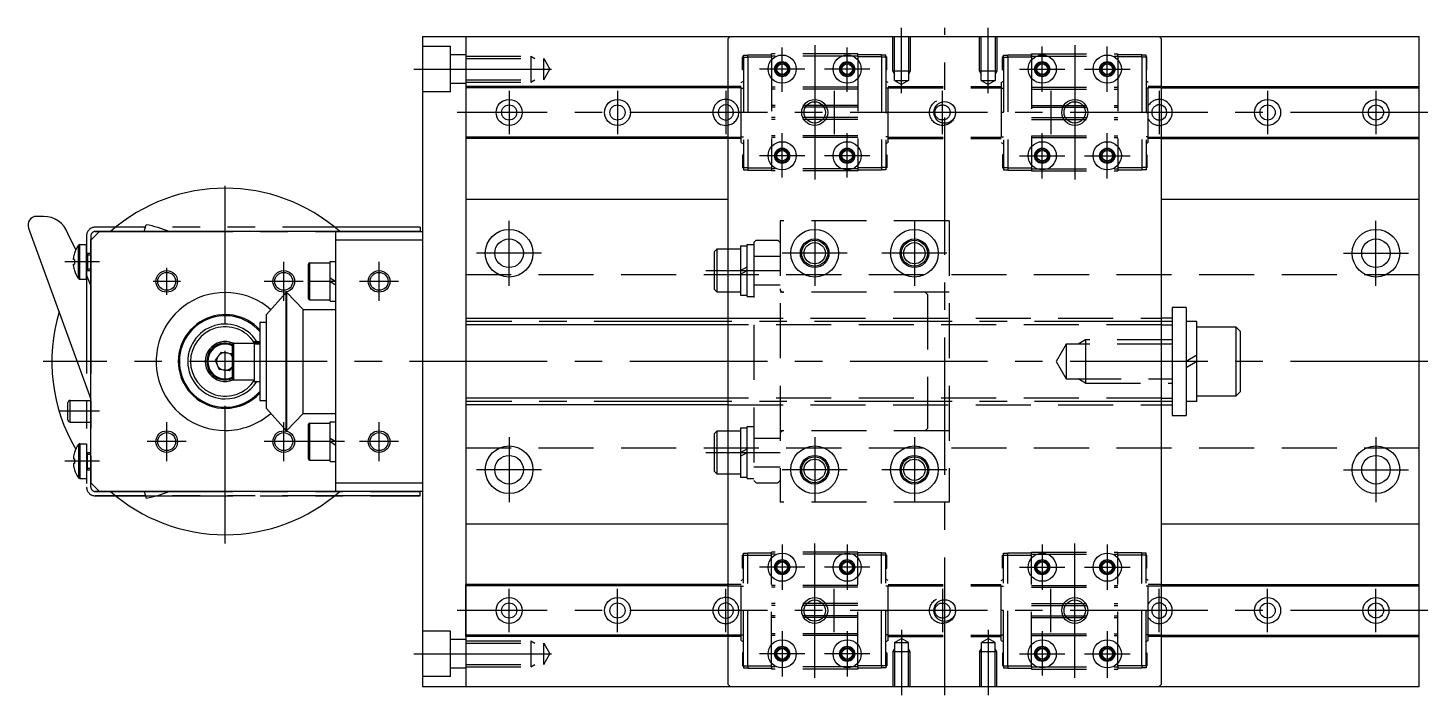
# Model space of a CAD drawing. Extents: x -100 to 423, y -166 to 222.
# Drawn here: x 99.9 to 422.9, y 68.4 to 222.4 of the extents above; entities that cross this region are included whole.
import ezdxf

# ---------------------------------------------------------------- set-up
doc = ezdxf.new("R2010")
doc.units = 0
for name, pattern in [('CENTER', [50.8, 31.75, -6.35, 6.35, -6.35]), ('DASHED', [19.05, 12.7, -6.35]), ('PHANTOM', [63.5, 31.75, -6.35, 6.35, -6.35, 6.35, -6.35])]:
    doc.linetypes.add(name, pattern=pattern)
doc.layers.get('0').update_dxf_attribs({"linetype": 'CONTINUOUS'})
doc.layers.add('CENTER', color=1, linetype='CENTER')

msp = doc.modelspace()

# ---------------------------------------------------------------- linework, layer by layer
at = {"color": 7, "linetype": 'CONTINUOUS'}
for p, q in [((190.85, 220.45), (190.85, 70.45)), ((190.85, 220.45), (420.85, 220.45)), ((200.85, 220.45), (200.85, 70.45)), ((261.35, 219.95), (261.85, 220.45)), ((261.35, 219.95), (261.35, 70.95)), ((361.35, 219.95), (360.85, 220.45)), ((361.35, 70.95), (361.35, 219.95)), ((420.85, 70.45), (420.85, 220.45)), ((261.35, 208.95), (200.85, 208.95)), ((200.85, 208.95), (200.85, 196.95)), ((261.35, 208.65), (200.85, 208.65)), ((361.35, 208.95), (420.85, 208.95)), ((361.35, 208.65), (420.85, 208.65)), ((261.35, 197.25), (200.85, 197.25)), ((361.35, 197.25), (420.85, 197.25)), ((261.35, 196.95), (200.85, 196.95)), ((361.35, 196.95), (420.85, 196.95)), ((200.85, 182.95), (261.35, 182.95)), ((361.35, 182.95), (420.85, 182.95)), ((103.44, 178.95), (101.85, 178.95)), ((99.97, 176.26), (114.35, 136.76)), ((110.86, 171.19), (109.07, 175)), ((116.35, 175.45), (114.35, 173.45)), ((170.85, 175.45), (116.35, 175.45)), ((126.62, 175.45), (127.12, 177.03)), ((170.85, 175.45), (190.85, 175.45)), ((170.85, 173.45), (170.85, 175.45)), ((111.52, 164.59), (111.52, 172.3)), ((111.81, 164.45), (111.81, 172.45)), ((111.81, 172.45), (113.35, 172.45)), ((113.35, 164.45), (113.35, 172.45)), ((114.35, 117.45), (114.35, 173.45)), ((190.85, 173.45), (170.85, 173.45)), ((170.85, 117.45), (170.85, 173.45)), ((190.85, 173.45), (190.85, 117.45)), ((258.25, 170.85), (258.85, 171.45)), ((258.85, 161.45), (258.85, 171.45)), ((258.85, 171.45), (261.35, 171.45)), ((110.33, 168.96), (110.33, 169.31)), ((110.58, 168.96), (110.33, 168.96)), ((110.57, 170.44), (110.58, 170.43)), ((113.55, 170.45), (113.55, 166.45)), ((113.55, 170.45), (114.35, 170.45)), ((164.8, 168.2), (164.8, 159.7)), ((164.8, 168.2), (169.55, 168.2)), ((169.55, 159.35), (169.55, 168.55)), ((169.55, 168.55), (170.85, 168.55)), ((258.25, 162.05), (258.25, 170.85)), ((110.33, 167.58), (110.33, 167.93)), ((110.33, 167.93), (110.58, 167.93)), ((110.58, 166.46), (110.57, 166.45)), ((114.35, 163.02), (113.35, 165.49)), ((113.55, 166.45), (114.35, 166.45)), ((164.55, 159.95), (164.55, 167.95)), ((169.55, 164.76), (170.85, 163.95)), ((111.81, 164.45), (113.35, 164.45)), ((169.55, 163.95), (170.85, 163.14)), ((258.85, 161.45), (258.25, 162.05)), ((159.42, 161.37), (154.91, 156.27)), ((159.42, 129.52), (159.42, 161.37)), ((159.56, 161.37), (159.42, 161.37)), ((159.56, 129.52), (159.56, 161.37)), ((159.56, 161.37), (163.35, 157.45)), ((164.8, 159.7), (169.55, 159.7)), ((169.55, 159.35), (170.85, 159.35)), ((261.35, 161.45), (258.85, 161.45)), ((154.91, 134.63), (154.91, 156.27)), ((163.35, 133.45), (163.35, 157.45)), ((163.35, 157.45), (170.85, 157.45)), ((200.85, 155.45), (261.35, 155.45)), ((363.85, 155.45), (361.35, 155.45)), ((363.85, 157.95), (363.85, 132.95)), ((367.05, 157.95), (363.85, 157.95)), ((363.85, 155.45), (363.85, 135.45)), ((367.05, 157.95), (367.05, 132.95)), ((153.35, 154.45), (153.35, 136.45)), ((154.91, 154.45), (153.35, 154.45)), ((367.05, 154.65), (367.05, 136.25)), ((369.55, 154.65), (367.05, 154.65)), ((369.55, 136.25), (369.55, 154.65)), ((369.55, 153.45), (378.55, 153.45)), ((378.55, 153.45), (378.55, 137.45)), ((378.55, 153.45), (379.55, 152.45)), ((379.55, 152.45), (379.55, 138.45)), ((147.05, 141.45), (147.05, 149.45)), ((147.3, 149.7), (147.3, 141.2)), ((147.3, 149.7), (152.05, 149.7)), ((152.05, 150.05), (152.05, 149.77)), ((152.05, 150.05), (153.35, 150.05)), ((153.35, 149.77), (152.05, 149.77)), ((152.05, 149.48), (152.05, 149.77)), ((152.05, 149.48), (152.05, 140.85)), ((153.35, 149.48), (152.05, 149.48)), ((144.45, 147.63), (143.01, 145.76)), ((143.01, 145.76), (143.92, 143.58)), ((144.45, 147.63), (146.79, 147.32)), ((147.05, 146.68), (146.79, 147.32)), ((369.55, 146.89), (367.05, 145.45)), ((369.55, 145.45), (367.05, 144)), ((146.25, 143.27), (143.92, 143.58)), ((147.05, 144.31), (146.25, 143.27)), ((146.97, 144.2), (147.05, 144.32)), ((147.3, 141.2), (152.05, 141.2)), ((152.05, 140.85), (153.35, 140.85)), ((109.05, 131.95), (109.05, 135.95)), ((109.55, 131.45), (109.55, 136.45)), ((109.55, 136.45), (113.35, 136.45)), ((113.35, 136.45), (114.35, 136.45)), ((153.35, 136.45), (154.91, 136.45)), ((369.55, 136.25), (367.05, 136.25)), ((378.55, 137.45), (369.55, 137.45)), ((379.55, 138.45), (378.55, 137.45)), ((159.42, 129.52), (154.91, 134.63)), ((159.56, 129.52), (163.35, 133.45)), ((163.35, 133.45), (170.85, 133.45)), ((261.35, 135.45), (200.85, 135.45)), ((361.35, 135.45), (363.85, 135.45)), ((363.85, 132.95), (367.05, 132.95)), ((109.55, 131.45), (114.35, 131.45)), ((159.56, 129.52), (159.42, 129.52)), ((164.55, 122.95), (164.55, 130.95)), ((164.8, 131.2), (164.8, 122.7)), ((164.8, 131.2), (169.55, 131.2)), ((169.55, 122.35), (169.55, 131.55)), ((169.55, 131.55), (170.85, 131.55)), ((258.25, 128.85), (258.85, 129.45)), ((258.85, 119.45), (258.85, 129.45)), ((258.85, 129.45), (261.35, 129.45)), ((111.52, 126.3), (111.52, 118.59)), ((111.81, 126.45), (111.81, 118.45)), ((111.81, 126.45), (113.33, 126.45)), ((113.35, 126.45), (113.35, 118.45)), ((169.55, 127.76), (170.85, 126.95)), ((169.55, 126.95), (170.85, 126.14)), ((258.25, 120.05), (258.25, 128.85)), ((110.33, 123.31), (110.33, 122.96)), ((110.33, 122.96), (110.58, 122.96)), ((110.58, 124.43), (110.57, 124.44)), ((113.55, 120.45), (113.55, 124.45)), ((113.55, 124.45), (114.35, 124.45)), ((110.33, 121.93), (110.33, 121.58)), ((110.58, 121.93), (110.33, 121.93)), ((110.57, 120.45), (110.58, 120.46)), ((113.55, 120.45), (114.35, 120.45)), ((164.8, 122.7), (169.55, 122.7)), ((169.55, 122.35), (170.85, 122.35)), ((258.85, 119.45), (258.25, 120.05)), ((111.81, 118.45), (113.34, 118.45)), ((114.35, 117.45), (116.35, 115.45)), ((170.85, 117.45), (190.85, 117.45)), ((170.85, 115.45), (170.85, 117.45)), ((261.35, 119.45), (258.85, 119.45)), ((170.85, 115.45), (116.35, 115.45)), ((126.62, 115.45), (127.12, 113.87)), ((190.85, 115.45), (170.85, 115.45)), ((200.85, 107.95), (261.35, 107.95)), ((361.35, 107.95), (420.85, 107.95)), ((261.35, 93.95), (200.85, 93.95)), ((200.85, 81.95), (200.85, 93.95)), ((361.35, 93.95), (420.85, 93.95)), ((261.35, 93.65), (200.85, 93.65)), ((361.35, 93.65), (420.85, 93.65)), ((261.35, 82.25), (200.85, 82.25)), ((261.35, 81.95), (200.85, 81.95)), ((361.35, 82.25), (420.85, 82.25)), ((361.35, 81.95), (420.85, 81.95)), ((190.85, 70.45), (420.85, 70.45)), ((261.35, 70.95), (261.85, 70.45)), ((361.35, 70.95), (360.85, 70.45))]:
    msp.add_line(p, q, dxfattribs=at)
at = {"color": 3, "linetype": 'DASHED'}
for p, q in [((299.35, 212.45), (299.35, 220.45)), ((299.73, 210.35), (299.73, 220.45)), ((302.97, 220.45), (302.97, 210.35)), ((303.35, 220.45), (303.35, 212.45)), ((319.35, 212.45), (319.35, 220.45)), ((319.73, 210.35), (319.73, 220.45)), ((322.97, 220.45), (322.97, 210.35)), ((323.35, 220.45), (323.35, 212.45)), ((197.35, 218.2), (190.85, 218.2)), ((197.35, 207.7), (197.35, 218.2)), ((291.3, 216.45), (271.4, 216.45)), ((271.4, 215.95), (271.4, 216.45)), ((291.3, 215.95), (291.3, 216.45)), ((331.4, 216.45), (331.4, 189.95)), ((331.4, 216.45), (351.3, 216.45)), ((331.4, 215.95), (331.4, 216.45)), ((351.3, 215.95), (351.3, 216.45)), ((200.85, 216.25), (197.35, 216.25)), ((200.85, 215.95), (215.85, 215.95)), ((200.85, 215.41), (218.85, 215.41)), ((215.85, 215.95), (215.85, 209.95)), ((215.85, 215.95), (216.79, 215.41)), ((218.85, 215.41), (220.27, 212.95)), ((218.85, 210.49), (218.85, 215.41)), ((264.7, 212.75), (264.7, 215.75)), ((264.7, 215.75), (264.9, 215.75)), ((264.9, 216.2), (265.9, 216.2)), ((264.9, 215.7), (264.9, 216.2)), ((264.9, 215.7), (264.9, 190.2)), ((264.9, 215.7), (265.9, 215.7)), ((265.9, 216.25), (271.4, 216.25)), ((265.9, 215.75), (265.9, 216.25)), ((265.9, 215.75), (271.4, 215.75)), ((265.9, 215.75), (265.9, 190.15)), ((271.4, 215.95), (271.4, 189.95)), ((291.3, 215.95), (271.4, 215.95)), ((296.8, 216.25), (291.3, 216.25)), ((291.3, 215.95), (291.3, 189.95)), ((296.8, 215.75), (291.3, 215.75)), ((296.8, 215.75), (296.8, 216.25)), ((297.8, 216.2), (296.8, 216.2)), ((296.8, 215.75), (296.8, 190.15)), ((297.8, 215.7), (296.8, 215.7)), ((297.8, 215.7), (297.8, 216.2)), ((297.8, 215.75), (298, 215.75)), ((297.8, 215.7), (297.8, 190.2)), ((298, 212.75), (298, 215.75)), ((324.7, 212.75), (324.7, 215.75)), ((324.9, 215.75), (324.7, 215.75)), ((324.9, 216.2), (325.9, 216.2)), ((324.9, 215.7), (324.9, 216.2)), ((324.9, 215.7), (324.9, 190.2)), ((324.9, 215.7), (325.9, 215.7)), ((325.9, 215.75), (325.9, 216.25)), ((325.9, 216.25), (331.4, 216.25)), ((325.9, 215.75), (325.9, 190.15)), ((325.9, 215.75), (331.4, 215.75)), ((331.4, 215.95), (351.3, 215.95)), ((356.8, 216.25), (351.3, 216.25)), ((351.3, 215.95), (351.3, 189.95)), ((356.8, 215.75), (351.3, 215.75)), ((356.8, 215.75), (356.8, 216.25)), ((357.8, 216.2), (356.8, 216.2)), ((356.8, 215.75), (356.8, 190.15)), ((357.8, 215.7), (356.8, 215.7)), ((357.8, 215.7), (357.8, 216.2)), ((358, 215.75), (357.8, 215.75)), ((357.8, 215.7), (357.8, 190.2)), ((358, 212.75), (358, 215.75)), ((200.85, 210.49), (218.85, 210.49)), ((215.85, 209.95), (216.79, 210.49)), ((218.85, 210.49), (220.27, 212.95)), ((264.4, 209.88), (264.9, 210.18)), ((264.9, 212.75), (264.7, 212.75)), ((298, 212.75), (297.8, 212.75)), ((298.3, 209.88), (297.8, 210.18)), ((303.35, 212.45), (299.35, 212.45)), ((299.35, 212.45), (299.73, 211.79)), ((299.73, 210.35), (301.35, 209.41)), ((299.73, 210.35), (302.97, 210.35)), ((302.97, 210.35), (301.35, 209.41)), ((303.35, 212.45), (302.97, 211.79)), ((323.35, 212.45), (319.35, 212.45)), ((319.35, 212.45), (319.73, 211.79)), ((319.73, 210.35), (321.35, 209.41)), ((319.73, 210.35), (322.97, 210.35)), ((322.97, 210.35), (321.35, 209.41)), ((323.35, 212.45), (322.97, 211.79)), ((324.4, 209.88), (324.9, 210.18)), ((324.7, 212.75), (324.9, 212.75)), ((357.8, 212.75), (358, 212.75)), ((358.3, 209.88), (357.8, 210.18)), ((197.35, 207.7), (190.85, 207.7)), ((200.85, 209.65), (197.35, 209.65)), ((200.85, 209.95), (215.85, 209.95)), ((264.4, 208.95), (261.35, 208.95)), ((264.4, 208.65), (261.35, 208.65)), ((264.4, 196.02), (264.4, 209.88)), ((264.4, 208.58), (264.9, 208.58)), ((291.3, 208.75), (271.4, 208.75)), ((291.3, 208.35), (271.4, 208.35)), ((298.3, 208.58), (297.8, 208.58)), ((298.3, 196.02), (298.3, 209.88)), ((298.3, 208.95), (324.4, 208.95)), ((298.3, 208.65), (324.4, 208.65)), ((324.4, 209.88), (324.4, 196.02)), ((324.4, 208.58), (324.9, 208.58)), ((331.4, 208.75), (351.3, 208.75)), ((331.4, 208.35), (351.3, 208.35)), ((358.3, 208.58), (357.8, 208.58)), ((358.3, 196.02), (358.3, 209.88)), ((361.35, 208.95), (358.3, 208.95)), ((361.35, 208.65), (358.3, 208.65)), ((291.3, 204.55), (271.4, 204.55)), ((291.3, 204.15), (271.4, 204.15)), ((331.4, 204.55), (351.3, 204.55)), ((331.4, 204.15), (351.3, 204.15)), ((264.9, 202.95), (264.4, 202.95)), ((291.3, 201.75), (271.4, 201.75)), ((291.3, 201.35), (271.4, 201.35)), ((297.8, 202.95), (298.3, 202.95)), ((324.9, 202.95), (324.4, 202.95)), ((331.4, 201.75), (351.3, 201.75)), ((331.4, 201.35), (351.3, 201.35)), ((357.8, 202.95), (358.3, 202.95)), ((261.35, 197.25), (264.4, 197.25)), ((264.4, 197.32), (264.9, 197.32)), ((291.3, 197.55), (271.4, 197.55)), ((291.3, 197.15), (271.4, 197.15)), ((298.3, 197.32), (297.8, 197.32)), ((298.3, 197.25), (324.4, 197.25)), ((324.4, 197.32), (324.9, 197.32)), ((331.4, 197.55), (351.3, 197.55)), ((331.4, 197.15), (351.3, 197.15)), ((358.3, 197.32), (357.8, 197.32)), ((358.3, 197.25), (361.35, 197.25)), ((264.4, 196.95), (261.35, 196.95)), ((264.4, 196.02), (264.9, 195.72)), ((298.3, 196.02), (297.8, 195.72)), ((298.3, 196.95), (324.4, 196.95)), ((324.4, 196.02), (324.9, 195.72)), ((358.3, 196.02), (357.8, 195.72)), ((361.35, 196.95), (358.3, 196.95)), ((264.7, 193.15), (264.7, 190.15)), ((264.7, 193.15), (264.9, 193.15)), ((297.8, 193.15), (298, 193.15)), ((298, 193.15), (298, 190.15)), ((324.7, 193.15), (324.7, 190.15)), ((324.9, 193.15), (324.7, 193.15)), ((358, 193.15), (357.8, 193.15)), ((358, 193.15), (358, 190.15)), ((264.9, 190.15), (264.7, 190.15)), ((264.9, 190.2), (265.9, 190.2)), ((264.9, 190.2), (264.9, 189.7)), ((264.9, 189.7), (265.9, 189.7)), ((265.9, 190.15), (271.4, 190.15)), ((265.9, 190.15), (265.9, 189.65)), ((265.9, 189.65), (271.4, 189.65)), ((291.3, 189.95), (271.4, 189.95)), ((271.4, 189.95), (271.4, 189.45)), ((291.3, 189.45), (271.4, 189.45)), ((296.8, 190.15), (291.3, 190.15)), ((291.3, 189.95), (291.3, 189.45)), ((296.8, 189.65), (291.3, 189.65)), ((297.8, 190.2), (296.8, 190.2)), ((296.8, 190.15), (296.8, 189.65)), ((297.8, 189.7), (296.8, 189.7)), ((297.8, 190.2), (297.8, 189.7)), ((298, 190.15), (297.8, 190.15)), ((324.7, 190.15), (324.9, 190.15)), ((324.9, 190.2), (325.9, 190.2)), ((324.9, 190.2), (324.9, 189.7)), ((324.9, 189.7), (325.9, 189.7)), ((325.9, 190.15), (325.9, 189.65)), ((325.9, 190.15), (331.4, 190.15)), ((325.9, 189.65), (331.4, 189.65)), ((331.4, 189.95), (351.3, 189.95)), ((331.4, 189.95), (331.4, 189.45)), ((331.4, 189.45), (351.3, 189.45)), ((356.8, 190.15), (351.3, 190.15)), ((351.3, 189.95), (351.3, 189.45)), ((356.8, 189.65), (351.3, 189.65)), ((357.8, 190.2), (356.8, 190.2)), ((356.8, 190.15), (356.8, 189.65)), ((357.8, 189.7), (356.8, 189.7)), ((357.8, 190.2), (357.8, 189.7)), ((357.8, 190.15), (358, 190.15)), ((273.35, 177.95), (273.35, 112.95)), ((312.35, 177.95), (273.35, 177.95)), ((312.35, 177.95), (312.35, 112.95)), ((261.35, 171.45), (264.25, 171.45)), ((264.25, 172.15), (264.25, 160.75)), ((264.25, 172.15), (265.75, 172.15)), ((265.75, 160.45), (265.75, 172.45)), ((265.75, 172.45), (267.35, 172.45)), ((267.85, 173.45), (267.35, 172.95)), ((267.35, 172.95), (267.35, 117.95)), ((267.85, 173.45), (272.85, 173.45)), ((272.85, 173.45), (273.35, 172.95)), ((267.35, 169.75), (273.35, 169.75)), ((420.85, 165.45), (200.85, 165.45)), ((264.25, 166.45), (265.75, 167.31)), ((264.25, 165.58), (265.75, 166.45)), ((267.35, 163.15), (273.35, 163.15)), ((264.25, 161.45), (261.35, 161.45)), ((264.25, 160.75), (265.75, 160.75)), ((265.75, 160.45), (267.35, 160.45)), ((312.35, 161.45), (273.35, 161.45)), ((306.85, 161.45), (307.35, 160.95)), ((307.35, 160.95), (307.35, 129.95)), ((261.35, 155.45), (361.35, 155.45)), ((361.35, 153.95), (261.35, 153.95)), ((339.35, 149.45), (337.04, 145.45)), ((363.85, 149.45), (339.35, 149.45)), ((339.35, 149.45), (339.35, 141.45)), ((343.85, 150.45), (342.12, 149.45)), ((363.85, 150.45), (343.85, 150.45)), ((343.85, 150.45), (343.85, 140.45)), ((337.04, 145.45), (339.35, 141.45)), ((339.35, 141.45), (363.85, 141.45)), ((343.85, 140.45), (342.12, 141.45)), ((343.85, 140.45), (363.85, 140.45)), ((361.35, 136.95), (261.35, 136.95)), ((261.35, 135.45), (361.35, 135.45)), ((261.35, 129.45), (264.25, 129.45)), ((264.25, 130.15), (264.25, 118.75)), ((264.25, 130.15), (265.75, 130.15)), ((265.75, 118.45), (265.75, 130.45)), ((265.75, 130.45), (267.35, 130.45)), ((312.35, 129.45), (273.35, 129.45)), ((307.35, 129.95), (306.85, 129.45)), ((267.35, 127.75), (273.35, 127.75)), ((420.85, 125.45), (200.85, 125.45)), ((264.25, 124.45), (265.75, 125.31)), ((264.25, 123.58), (265.75, 124.45)), ((267.35, 121.15), (273.35, 121.15)), ((264.25, 119.45), (261.35, 119.45)), ((264.25, 118.75), (265.75, 118.75)), ((265.75, 118.45), (267.35, 118.45)), ((267.85, 117.45), (267.35, 117.95)), ((267.85, 117.45), (272.85, 117.45)), ((272.85, 117.45), (273.35, 117.95)), ((312.35, 112.95), (273.35, 112.95)), ((264.7, 97.75), (264.7, 100.75)), ((264.9, 100.75), (264.7, 100.75)), ((264.9, 100.7), (264.9, 101.2)), ((264.9, 101.2), (265.9, 101.2)), ((264.9, 75.2), (264.9, 100.7)), ((264.9, 100.7), (265.9, 100.7)), ((265.9, 101.25), (271.4, 101.25)), ((265.9, 100.75), (265.9, 101.25)), ((265.9, 100.75), (271.4, 100.75)), ((265.9, 75.15), (265.9, 100.75)), ((291.3, 101.45), (271.4, 101.45)), ((271.4, 100.95), (271.4, 101.45)), ((271.4, 74.95), (271.4, 100.95)), ((291.3, 100.95), (271.4, 100.95)), ((291.3, 100.95), (291.3, 101.45)), ((296.8, 101.25), (291.3, 101.25)), ((291.3, 74.95), (291.3, 100.95)), ((296.8, 100.75), (291.3, 100.75)), ((296.8, 100.75), (296.8, 101.25)), ((297.8, 101.2), (296.8, 101.2)), ((296.8, 75.15), (296.8, 100.75)), ((297.8, 100.7), (296.8, 100.7)), ((297.8, 100.7), (297.8, 101.2)), ((298, 100.75), (297.8, 100.75)), ((297.8, 75.2), (297.8, 100.7)), ((298, 97.75), (298, 100.75)), ((324.7, 97.75), (324.7, 100.75)), ((324.7, 100.75), (324.9, 100.75)), ((324.9, 101.2), (325.9, 101.2)), ((324.9, 100.7), (324.9, 101.2)), ((324.9, 75.2), (324.9, 100.7)), ((324.9, 100.7), (325.9, 100.7)), ((325.9, 100.75), (325.9, 101.25)), ((325.9, 101.25), (331.4, 101.25)), ((325.9, 75.15), (325.9, 100.75)), ((325.9, 100.75), (331.4, 100.75)), ((331.4, 101.45), (351.3, 101.45)), ((331.4, 100.95), (331.4, 101.45)), ((331.4, 74.95), (331.4, 100.95)), ((331.4, 100.95), (351.3, 100.95)), ((351.3, 100.95), (351.3, 101.45)), ((356.8, 101.25), (351.3, 101.25)), ((351.3, 74.95), (351.3, 100.95)), ((356.8, 100.75), (351.3, 100.75)), ((356.8, 100.75), (356.8, 101.25)), ((357.8, 101.2), (356.8, 101.2)), ((356.8, 75.15), (356.8, 100.75)), ((357.8, 100.7), (356.8, 100.7)), ((357.8, 100.7), (357.8, 101.2)), ((357.8, 100.75), (358, 100.75)), ((357.8, 75.2), (357.8, 100.7)), ((358, 97.75), (358, 100.75)), ((264.7, 97.75), (264.9, 97.75)), ((297.8, 97.75), (298, 97.75)), ((324.9, 97.75), (324.7, 97.75)), ((358, 97.75), (357.8, 97.75)), ((264.4, 93.95), (261.35, 93.95)), ((264.4, 94.88), (264.9, 95.18)), ((264.4, 81.02), (264.4, 94.88)), ((291.3, 93.75), (271.4, 93.75)), ((298.3, 94.88), (297.8, 95.18)), ((298.3, 81.02), (298.3, 94.88)), ((298.3, 93.95), (324.4, 93.95)), ((324.4, 94.88), (324.9, 95.18)), ((324.4, 81.02), (324.4, 94.88)), ((331.4, 93.75), (351.3, 93.75)), ((358.3, 94.88), (357.8, 95.18)), ((358.3, 81.02), (358.3, 94.88)), ((361.35, 93.95), (358.3, 93.95)), ((261.35, 93.65), (264.4, 93.65)), ((264.4, 93.58), (264.9, 93.58)), ((291.3, 93.35), (271.4, 93.35)), ((298.3, 93.58), (297.8, 93.58)), ((298.3, 93.65), (324.4, 93.65)), ((324.4, 93.58), (324.9, 93.58)), ((331.4, 93.35), (351.3, 93.35)), ((358.3, 93.58), (357.8, 93.58)), ((358.3, 93.65), (361.35, 93.65)), ((264.9, 87.95), (264.4, 87.95)), ((291.3, 89.55), (271.4, 89.55)), ((291.3, 89.15), (271.4, 89.15)), ((297.8, 87.95), (298.3, 87.95)), ((324.9, 87.95), (324.4, 87.95)), ((331.4, 89.55), (351.3, 89.55)), ((331.4, 89.15), (351.3, 89.15)), ((357.8, 87.95), (358.3, 87.95)), ((291.3, 86.75), (271.4, 86.75)), ((291.3, 86.35), (271.4, 86.35)), ((331.4, 86.75), (351.3, 86.75)), ((331.4, 86.35), (351.3, 86.35)), ((197.35, 83.2), (190.85, 83.2)), ((197.35, 72.7), (197.35, 83.2)), ((200.85, 81.25), (197.35, 81.25)), ((200.85, 80.95), (215.85, 80.95)), ((215.85, 80.95), (215.85, 74.95)), ((215.85, 80.95), (216.79, 80.41)), ((264.4, 82.25), (261.35, 82.25)), ((264.4, 81.95), (261.35, 81.95)), ((264.4, 82.32), (264.9, 82.32)), ((264.4, 81.02), (264.9, 80.72)), ((291.3, 82.55), (271.4, 82.55)), ((291.3, 82.15), (271.4, 82.15)), ((298.3, 82.32), (297.8, 82.32)), ((298.3, 81.02), (297.8, 80.72)), ((298.3, 82.25), (324.4, 82.25)), ((298.3, 81.95), (324.4, 81.95)), ((299.73, 80.55), (301.35, 81.48)), ((302.97, 80.55), (301.35, 81.48)), ((319.73, 80.55), (321.35, 81.48)), ((322.97, 80.55), (321.35, 81.48)), ((324.4, 82.32), (324.9, 82.32)), ((324.4, 81.02), (324.9, 80.72)), ((331.4, 82.55), (351.3, 82.55)), ((331.4, 82.15), (351.3, 82.15)), ((358.3, 82.32), (357.8, 82.32)), ((358.3, 81.02), (357.8, 80.72)), ((361.35, 82.25), (358.3, 82.25)), ((361.35, 81.95), (358.3, 81.95)), ((200.85, 80.41), (218.85, 80.41)), ((218.85, 75.49), (218.85, 80.41)), ((218.85, 80.41), (220.27, 77.95)), ((218.85, 75.49), (220.27, 77.95)), ((264.9, 78.15), (264.7, 78.15)), ((264.7, 78.15), (264.7, 75.15)), ((298, 78.15), (297.8, 78.15)), ((298, 78.15), (298, 75.15)), ((299.35, 78.45), (299.73, 79.1)), ((299.35, 78.45), (299.35, 70.45)), ((303.35, 78.45), (299.35, 78.45)), ((299.73, 80.55), (299.73, 70.45)), ((299.73, 80.55), (302.97, 80.55)), ((302.97, 70.45), (302.97, 80.55)), ((303.35, 78.45), (302.97, 79.1)), ((303.35, 70.45), (303.35, 78.45)), ((319.35, 78.45), (319.73, 79.1)), ((319.35, 78.45), (319.35, 70.45)), ((323.35, 78.45), (319.35, 78.45)), ((319.73, 80.55), (319.73, 70.45)), ((319.73, 80.55), (322.97, 80.55)), ((322.97, 70.45), (322.97, 80.55)), ((323.35, 78.45), (322.97, 79.1)), ((323.35, 70.45), (323.35, 78.45)), ((324.7, 78.15), (324.9, 78.15)), ((324.7, 78.15), (324.7, 75.15)), ((357.8, 78.15), (358, 78.15)), ((358, 78.15), (358, 75.15)), ((200.85, 74.65), (197.35, 74.65)), ((200.85, 75.49), (218.85, 75.49)), ((200.85, 74.95), (215.85, 74.95)), ((215.85, 74.95), (216.79, 75.49)), ((264.7, 75.15), (264.9, 75.15)), ((264.9, 75.2), (265.9, 75.2)), ((264.9, 75.2), (264.9, 74.7)), ((264.9, 74.7), (265.9, 74.7)), ((265.9, 75.15), (271.4, 75.15)), ((265.9, 75.15), (265.9, 74.65)), ((265.9, 74.65), (271.4, 74.65)), ((291.3, 74.95), (271.4, 74.95)), ((271.4, 74.95), (271.4, 74.45)), ((291.3, 74.45), (271.4, 74.45)), ((296.8, 75.15), (291.3, 75.15)), ((291.3, 74.95), (291.3, 74.45)), ((296.8, 74.65), (291.3, 74.65)), ((297.8, 75.2), (296.8, 75.2)), ((296.8, 75.15), (296.8, 74.65)), ((297.8, 74.7), (296.8, 74.7)), ((297.8, 75.2), (297.8, 74.7)), ((297.8, 75.15), (298, 75.15)), ((324.9, 75.15), (324.7, 75.15)), ((324.9, 75.2), (325.9, 75.2)), ((324.9, 75.2), (324.9, 74.7)), ((324.9, 74.7), (325.9, 74.7)), ((325.9, 75.15), (325.9, 74.65)), ((325.9, 75.15), (331.4, 75.15)), ((325.9, 74.65), (331.4, 74.65)), ((331.4, 74.95), (351.3, 74.95)), ((331.4, 74.95), (331.4, 74.45)), ((331.4, 74.45), (351.3, 74.45)), ((356.8, 75.15), (351.3, 75.15)), ((351.3, 74.95), (351.3, 74.45)), ((356.8, 74.65), (351.3, 74.65)), ((357.8, 75.2), (356.8, 75.2)), ((356.8, 75.15), (356.8, 74.65)), ((357.8, 74.7), (356.8, 74.7)), ((357.8, 75.2), (357.8, 74.7)), ((358, 75.15), (357.8, 75.15)), ((197.35, 72.7), (190.85, 72.7))]:
    msp.add_line(p, q, dxfattribs=at)
at = {"color": 3, "linetype": 'PHANTOM'}
for p, q in [((113.35, 174.45), (113.35, 116.45)), ((114.35, 116.45), (114.35, 174.45)), ((114.35, 174.45), (114.35, 116.45)), ((190.35, 176.45), (115.35, 176.45)), ((115.35, 175.45), (190.35, 175.45)), ((190.35, 175.45), (115.35, 175.45)), ((190.35, 176.45), (190.35, 175.45)), ((190.35, 115.45), (115.35, 115.45)), ((115.35, 115.45), (190.35, 115.45)), ((115.35, 114.45), (190.35, 114.45)), ((190.35, 114.45), (115.35, 114.45)), ((190.35, 114.45), (190.35, 115.45))]:
    msp.add_line(p, q, dxfattribs=at)
at = {"color": 3, "linetype": 'CONTINUOUS'}
for p, q in [((113.55, 170.07), (114.35, 170.07)), ((113.55, 166.83), (114.35, 166.83)), ((261.35, 153.95), (200.85, 153.95)), ((361.35, 153.95), (363.85, 153.95)), ((261.35, 136.95), (200.85, 136.95)), ((361.35, 136.95), (363.85, 136.95)), ((113.55, 124.07), (114.35, 124.07)), ((113.55, 120.83), (114.35, 120.83))]:
    msp.add_line(p, q, dxfattribs=at)
at = {"color": 7, "linetype": 'CONTINUOUS'}
for centre, radius in [((273.85, 212.95), 3.25), ((273.85, 212.95), 1.75), ((273.85, 212.95), 1.23), ((288.85, 212.95), 3.25), ((288.85, 212.95), 1.75), ((288.85, 212.95), 1.23), ((333.85, 212.95), 3.25), ((333.85, 212.95), 1.75), ((333.85, 212.95), 1.23), ((348.85, 212.95), 3.25), ((348.85, 212.95), 1.75), ((348.85, 212.95), 1.23), ((210.85, 202.95), 3), ((210.85, 202.95), 1.75), ((235.85, 202.95), 3), ((235.85, 202.95), 1.75), ((281.35, 202.95), 2.46), ((311.35, 202.95), 2.5), ((341.35, 202.95), 2.46), ((385.85, 202.95), 3), ((385.85, 202.95), 1.75), ((410.85, 202.95), 3), ((410.85, 202.95), 1.75), ((273.85, 192.95), 3.25), ((273.85, 192.95), 1.75), ((273.85, 192.95), 1.23), ((288.85, 192.95), 3.25), ((288.85, 192.95), 1.75), ((288.85, 192.95), 1.23), ((333.85, 192.95), 3.25), ((333.85, 192.95), 1.75), ((333.85, 192.95), 1.23), ((348.85, 192.95), 3.25), ((348.85, 192.95), 1.75), ((348.85, 192.95), 1.23), ((210.85, 170.45), 5.5), ((281.35, 170.45), 5.5), ((304.35, 170.45), 5.5), ((410.85, 170.45), 5.5), ((210.85, 170.45), 3.3), ((281.35, 170.45), 3.3), ((281.35, 170.45), 2.46), ((304.35, 170.45), 3.3), ((304.35, 170.45), 2.46), ((410.85, 170.45), 3.3), ((131.85, 163.95), 2.07), ((158.85, 163.95), 2.07), ((180.85, 163.95), 2.07), ((131.85, 126.95), 2.07), ((158.85, 126.95), 2.07), ((180.85, 126.95), 2.07), ((210.85, 120.45), 5.5), ((210.85, 120.45), 3.3), ((281.35, 120.45), 5.5), ((281.35, 120.45), 3.3), ((281.35, 120.45), 2.46), ((304.35, 120.45), 5.5), ((304.35, 120.45), 3.3), ((304.35, 120.45), 2.46), ((410.85, 120.45), 5.5), ((410.85, 120.45), 3.3), ((273.85, 97.95), 3.25), ((288.85, 97.95), 3.25), ((333.85, 97.95), 3.25), ((348.85, 97.95), 3.25), ((273.85, 97.95), 1.75), ((273.85, 97.95), 1.23), ((288.85, 97.95), 1.75), ((288.85, 97.95), 1.23), ((333.85, 97.95), 1.75), ((333.85, 97.95), 1.23), ((348.85, 97.95), 1.75), ((348.85, 97.95), 1.23), ((210.85, 87.95), 3), ((235.85, 87.95), 3), ((311.35, 87.95), 2.5), ((385.85, 87.95), 3), ((410.85, 87.95), 3), ((210.85, 87.95), 1.75), ((235.85, 87.95), 1.75), ((281.35, 87.95), 2.46), ((341.35, 87.95), 2.46), ((385.85, 87.95), 1.75), ((410.85, 87.95), 1.75), ((273.85, 77.95), 3.25), ((288.85, 77.95), 3.25), ((333.85, 77.95), 3.25), ((348.85, 77.95), 3.25), ((273.85, 77.95), 1.75), ((273.85, 77.95), 1.23), ((288.85, 77.95), 1.75), ((288.85, 77.95), 1.23), ((333.85, 77.95), 1.75), ((333.85, 77.95), 1.23), ((348.85, 77.95), 1.75), ((348.85, 77.95), 1.23)]:
    msp.add_circle(centre, radius, dxfattribs=at)
at = {"color": 3, "linetype": 'CONTINUOUS'}
for centre, radius in [((273.85, 212.95), 1.5), ((288.85, 212.95), 1.5), ((333.85, 212.95), 1.5), ((348.85, 212.95), 1.5), ((281.35, 202.95), 3), ((341.35, 202.95), 3), ((273.85, 192.95), 1.5), ((288.85, 192.95), 1.5), ((333.85, 192.95), 1.5), ((348.85, 192.95), 1.5), ((281.35, 170.45), 3), ((304.35, 170.45), 3), ((131.85, 163.95), 2.5), ((158.85, 163.95), 2.5), ((180.85, 163.95), 2.5), ((131.85, 126.95), 2.5), ((158.85, 126.95), 2.5), ((180.85, 126.95), 2.5), ((281.35, 120.45), 3), ((304.35, 120.45), 3), ((273.85, 97.95), 1.5), ((288.85, 97.95), 1.5), ((333.85, 97.95), 1.5), ((348.85, 97.95), 1.5), ((281.35, 87.95), 3), ((341.35, 87.95), 3), ((273.85, 77.95), 1.5), ((288.85, 77.95), 1.5), ((333.85, 77.95), 1.5), ((348.85, 77.95), 1.5)]:
    msp.add_circle(centre, radius, dxfattribs=at)
at = {"color": 3, "linetype": 'DASHED'}
for centre, radius in [((310.85, 202.95), 3), ((310.85, 202.95), 1.75), ((310.85, 87.95), 3), ((310.85, 87.95), 1.75)]:
    msp.add_circle(centre, radius, dxfattribs=at)
at = {"color": 7, "linetype": 'CONTINUOUS'}
for centre, radius, start, end in [((260.85, 202.95), 3, 80.4059, 279.5941), ((260.85, 202.95), 1.75, 73.3985, 286.6015), ((360.85, 202.95), 3, 279.5941, 80.4059), ((360.85, 202.95), 1.75, 286.6015, 73.3985), ((145.35, 145.45), 40, 48.5904, 131.4096), ((101.85, 176.95), 2, 90, 200), ((103.44, 172.95), 6, 20, 90), ((122.35, 151.18), 26.28, 67.4185, 79.5486), ((116.75, 168.45), 6.5, 143.6416, 162.1374), ((111.81, 172.09), 0.36, 90, 143.6416), ((116.75, 168.45), 6.48, 162.1649, 172.3032), ((117.74, 168.45), 7.18, 175.8857, 184.1143), ((113.55, 170.65), 0.2, 180, 270), ((164.8, 167.95), 0.25, 90, 180), ((116.75, 168.45), 6.48, 187.6968, 197.8351), ((116.75, 168.45), 6.5, 197.8626, 216.3584), ((113.55, 166.25), 0.2, 90, 180), ((111.81, 164.81), 0.36, 216.3584, 270), ((145.35, 145.45), 15.93, 48.5389, 270), ((164.8, 159.95), 0.25, 180, 270), ((145.35, 145.45), 40, 163.3767, 210.4236), ((145.35, 145.45), 10.82, 42.3244, 270), ((145.35, 145.45), 10.57, 40.8214, 270), ((145.35, 145.45), 8.63, 32.2037, 270), ((145.35, 145.45), 8, 33.1229, 326.8771), ((145.35, 145.45), 4.6, 66.5437, 293.4563), ((145.35, 145.45), 4.25, 66.4218, 293.5782), ((145.35, 145.45), 4, 64.8493, 295.1507), ((147.3, 149.45), 0.25, 90, 180), ((145.35, 145.45), 2.04, 142.4483, 202.4483), ((145.35, 145.45), 2.04, 82.4483, 142.4483), ((145.35, 145.45), 2.04, 33.6418, 82.4483), ((145.35, 145.45), 2.04, 202.4483, 262.4483), ((145.35, 145.45), 2.04, 262.4483, 322.4483), ((145.35, 145.45), 8.63, 270, 327.7963), ((147.3, 141.45), 0.25, 180, 270), ((109.55, 135.95), 0.5, 90, 180), ((145.35, 145.45), 10.57, 270, 319.1786), ((145.35, 145.45), 10.82, 270, 317.6756), ((145.35, 145.45), 15.93, 270, 311.2496), ((109.55, 131.95), 0.5, 180, 270), ((164.8, 130.95), 0.25, 90, 180), ((116.75, 122.45), 6.5, 143.6416, 162.1374), ((111.81, 126.09), 0.36, 90, 143.6416), ((116.75, 122.45), 6.48, 162.1649, 172.3032), ((117.74, 122.45), 7.18, 175.8857, 184.1143), ((113.55, 124.65), 0.2, 180, 270), ((164.8, 122.95), 0.25, 180, 270), ((116.75, 122.45), 6.48, 187.6968, 197.8351), ((116.75, 122.45), 6.5, 197.8626, 216.3584), ((113.55, 120.25), 0.2, 90, 180), ((111.81, 118.81), 0.36, 216.3584, 270), ((145.35, 145.45), 40, 228.5904, 270), ((122.35, 139.72), 26.28, 280.4514, 292.5815), ((145.35, 145.45), 40, 270, 311.4096), ((260.85, 87.95), 3, 80.4059, 279.5941), ((360.85, 87.95), 3, 279.5941, 80.4059), ((260.85, 87.95), 1.75, 73.3985, 286.6015), ((360.85, 87.95), 1.75, 286.6015, 73.3985)]:
    msp.add_arc(centre, radius, start, end, dxfattribs=at)
at = {"color": 3, "linetype": 'DASHED'}
for centre, radius, start, end in [((260.85, 202.95), 3, 279.5941, 80.4059), ((260.85, 202.95), 1.75, 286.6015, 73.3985), ((360.85, 202.95), 3, 80.4059, 148.2117), ((360.85, 202.95), 1.75, 73.3985, 286.6015), ((360.85, 202.95), 3, 211.7883, 279.5941), ((274.15, 162.25), 0.8, 180, 270), ((274.15, 128.65), 0.8, 90, 180), ((260.85, 87.95), 3, 279.5941, 80.4059), ((360.85, 87.95), 3, 80.4059, 148.2117), ((260.85, 87.95), 1.75, 286.6015, 73.3985), ((360.85, 87.95), 1.75, 73.3985, 286.6015), ((360.85, 87.95), 3, 211.7883, 279.5941)]:
    msp.add_arc(centre, radius, start, end, dxfattribs=at)
at = {"color": 3, "linetype": 'PHANTOM'}
for centre, radius, start, end in [((115.35, 174.45), 2, 90, 180), ((115.35, 174.45), 1, 90, 180), ((115.35, 116.45), 2, 180, 270), ((115.35, 116.45), 1, 180, 270)]:
    msp.add_arc(centre, radius, start, end, dxfattribs=at)
at = {"layer": 'CENTER', "color": 1, "linetype": 'CENTER'}
for p, q in [((301.35, 207.41), (301.35, 222.45)), ((311.35, 68.45), (311.35, 222.45)), ((321.35, 207.41), (321.35, 222.45)), ((273.85, 207.7), (273.85, 217.95)), ((281.35, 218.45), (281.35, 187.45)), ((288.85, 207.7), (288.85, 217.95)), ((333.85, 207.7), (333.85, 218.2)), ((341.35, 218.45), (341.35, 187.45)), ((348.85, 207.7), (348.85, 218.2)), ((188.85, 212.95), (222.27, 212.95)), ((279.1, 212.95), (268.6, 212.95)), ((294.1, 212.95), (283.6, 212.95)), ((328.6, 212.95), (339.1, 212.95)), ((343.6, 212.95), (354.1, 212.95)), ((210.85, 207.95), (210.85, 197.95)), ((235.85, 207.95), (235.85, 197.95)), ((260.85, 207.95), (260.85, 197.95)), ((285.85, 207.95), (285.85, 197.95)), ((310.85, 197.95), (310.85, 207.95)), ((335.85, 207.95), (335.85, 197.95)), ((360.85, 207.95), (360.85, 197.95)), ((385.85, 207.95), (385.85, 197.95)), ((410.85, 207.95), (410.85, 197.95)), ((422.85, 202.95), (198.85, 202.95)), ((273.85, 187.95), (273.85, 198.2)), ((288.85, 187.95), (288.85, 198.2)), ((333.85, 187.7), (333.85, 198.2)), ((348.85, 187.7), (348.85, 198.2)), ((279.1, 192.95), (268.6, 192.95)), ((294.1, 192.95), (283.6, 192.95)), ((328.6, 192.95), (339.1, 192.95)), ((343.6, 192.95), (354.1, 192.95)), ((145.35, 103.45), (145.35, 187.45)), ((210.85, 162.95), (210.85, 177.95)), ((281.35, 177.95), (281.35, 162.95)), ((304.35, 177.95), (304.35, 162.95)), ((410.85, 162.95), (410.85, 177.95)), ((116.35, 168.45), (108.33, 168.45)), ((158.85, 159.45), (158.85, 168.45)), ((180.85, 159.45), (180.85, 168.45)), ((218.35, 170.45), (203.35, 170.45)), ((288.85, 170.45), (273.85, 170.45)), ((311.85, 170.45), (296.85, 170.45)), ((403.35, 170.45), (418.35, 170.45)), ((131.85, 160.84), (131.85, 167.06)), ((256.25, 166.45), (273.35, 166.45)), ((135, 163.95), (128.71, 163.95)), ((163.35, 163.95), (154.35, 163.95)), ((170.85, 163.95), (164.55, 163.95)), ((185.35, 163.95), (176.35, 163.95)), ((363.85, 154.7), (200.85, 154.7)), ((422.85, 145.45), (103.35, 145.45)), ((363.85, 136.2), (200.85, 136.2)), ((116.35, 133.95), (107.05, 133.95)), ((131.85, 122.45), (131.85, 131.45)), ((158.85, 122.45), (158.85, 131.45)), ((180.85, 122.45), (180.85, 131.45)), ((136.35, 126.95), (127.35, 126.95)), ((163.35, 126.95), (154.35, 126.95)), ((172.85, 126.95), (162.55, 126.95)), ((185.35, 126.95), (176.35, 126.95)), ((210.85, 127.95), (210.85, 112.95)), ((281.35, 127.95), (281.35, 112.95)), ((304.35, 127.95), (304.35, 112.95)), ((410.85, 127.95), (410.85, 112.95)), ((256.25, 124.45), (273.35, 124.45)), ((116.35, 122.45), (108.33, 122.45)), ((218.35, 120.45), (203.35, 120.45)), ((288.85, 120.45), (273.85, 120.45)), ((311.85, 120.45), (296.85, 120.45)), ((403.35, 120.45), (418.35, 120.45)), ((281.35, 72.45), (281.35, 103.45)), ((341.35, 72.45), (341.35, 103.45)), ((273.85, 103.2), (273.85, 92.7)), ((288.85, 103.2), (288.85, 92.7)), ((333.85, 103.2), (333.85, 92.7)), ((348.85, 103.2), (348.85, 92.7)), ((279.1, 97.95), (268.6, 97.95)), ((294.1, 97.95), (283.6, 97.95)), ((328.6, 97.95), (339.1, 97.95)), ((343.6, 97.95), (354.1, 97.95)), ((210.85, 82.95), (210.85, 92.95)), ((235.85, 82.95), (235.85, 92.95)), ((260.85, 82.95), (260.85, 92.95)), ((285.85, 82.95), (285.85, 92.95)), ((310.85, 92.95), (310.85, 82.95)), ((335.85, 82.95), (335.85, 92.95)), ((360.85, 82.95), (360.85, 92.95)), ((385.85, 82.95), (385.85, 92.95)), ((410.85, 82.95), (410.85, 92.95)), ((422.85, 87.95), (198.85, 87.95)), ((273.85, 83.2), (273.85, 72.7)), ((288.85, 83.2), (288.85, 72.7)), ((301.35, 83.48), (301.35, 68.45)), ((321.35, 83.48), (321.35, 68.45)), ((333.85, 83.2), (333.85, 72.95)), ((348.85, 83.2), (348.85, 72.45)), ((188.85, 77.95), (222.27, 77.95)), ((279.1, 77.95), (268.6, 77.95)), ((294.1, 77.95), (283.6, 77.95)), ((328.6, 77.95), (339.1, 77.95)), ((343.6, 77.95), (354.1, 77.95))]:
    msp.add_line(p, q, dxfattribs=at)

doc.saveas('drawing.dxf')
